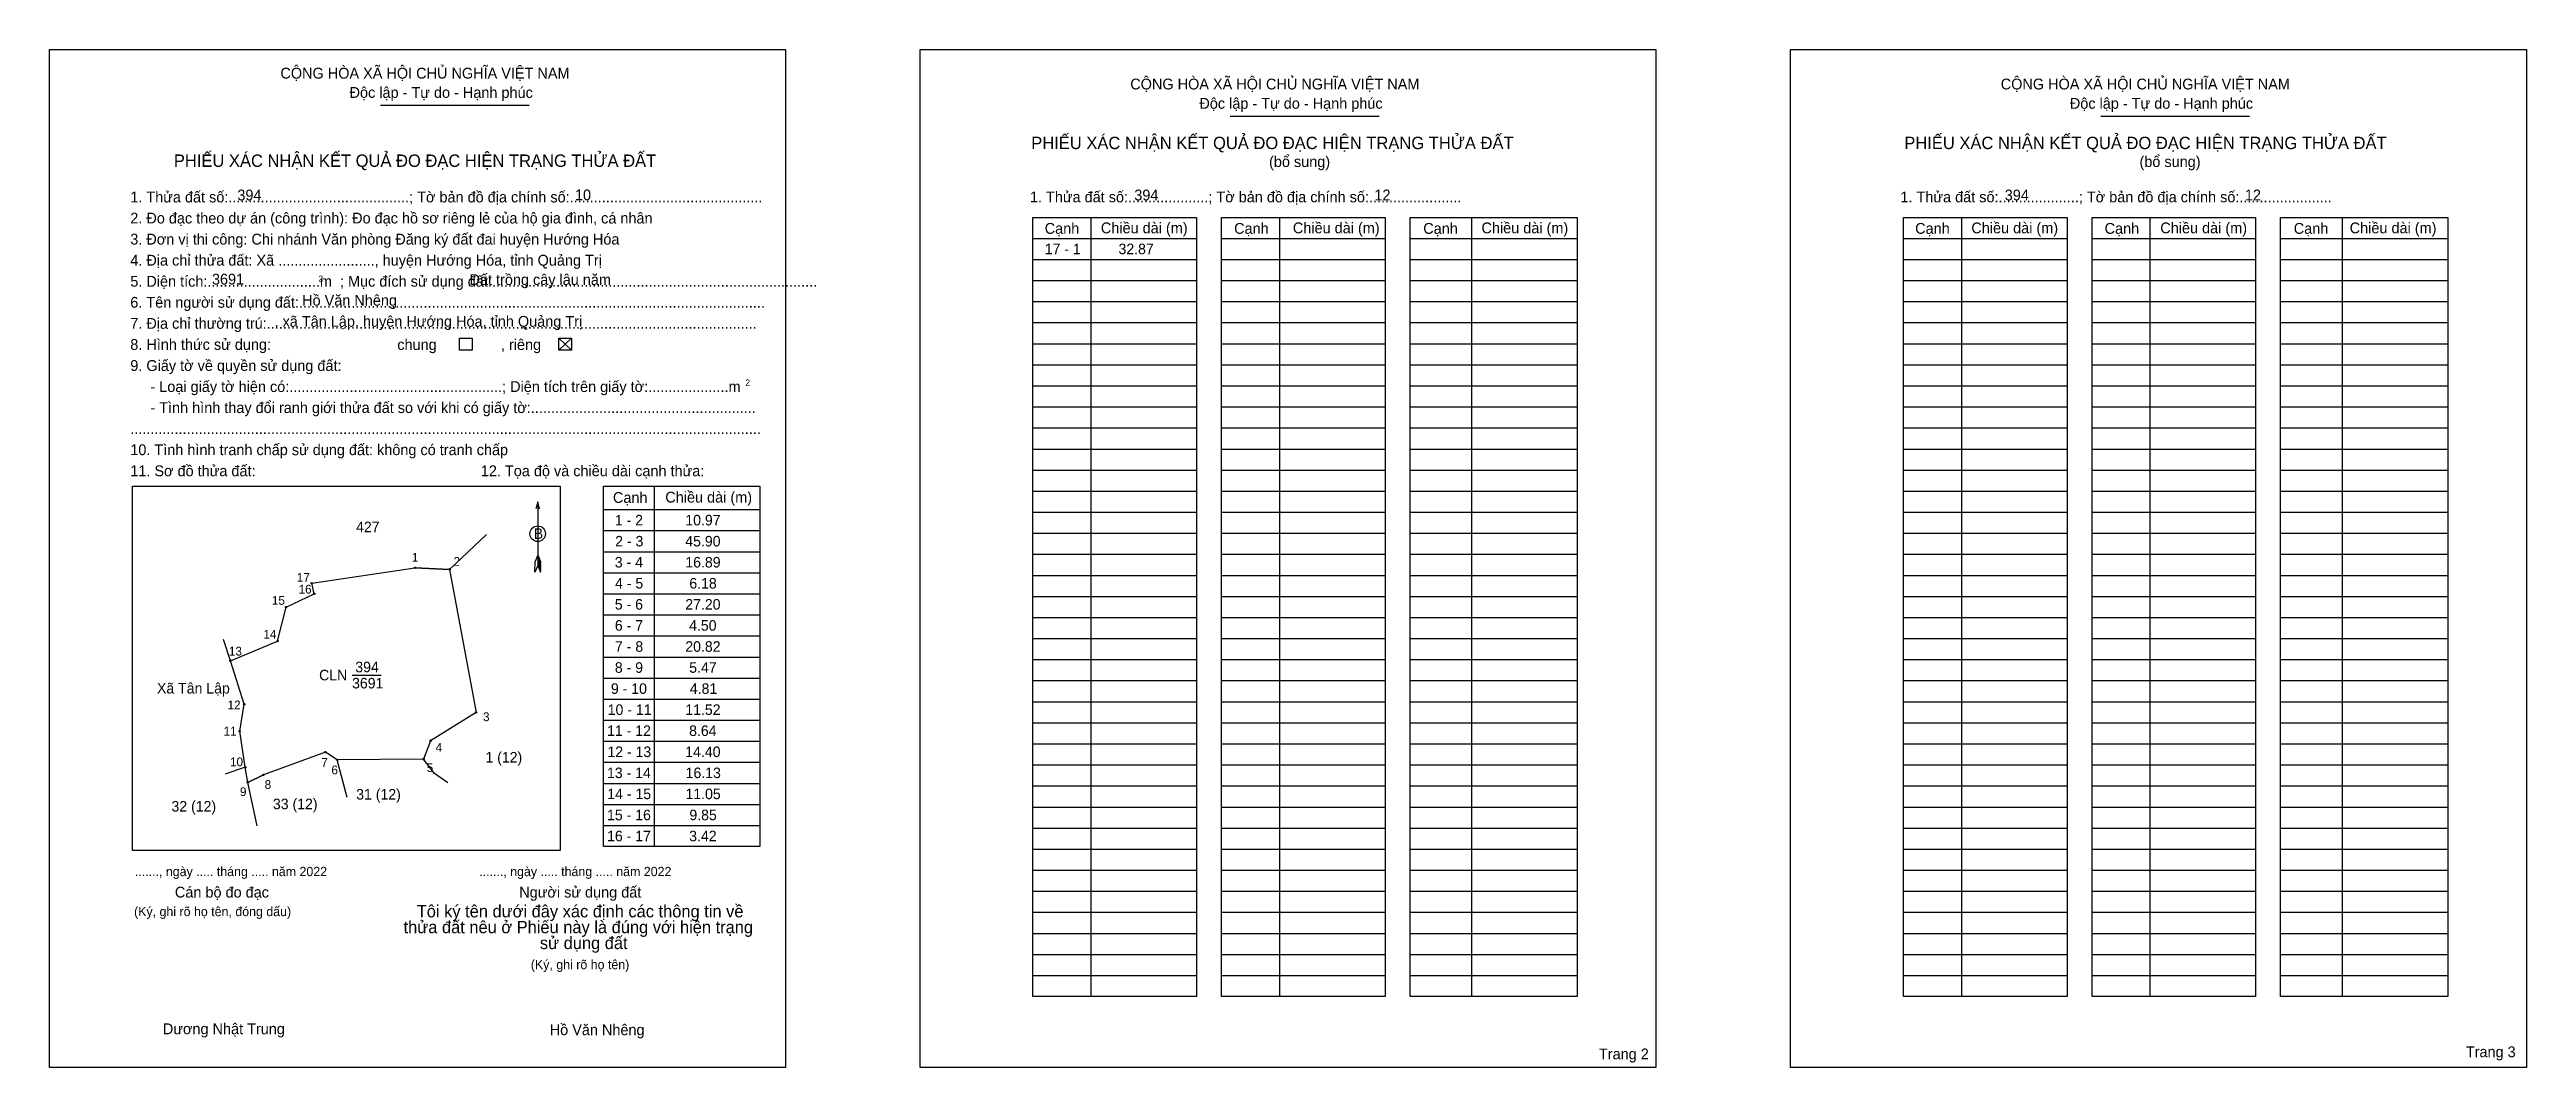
# Model space of a CAD drawing. Extents: x 549013 to 549794, y 1836823 to 1837144.
import ezdxf

# ---------------------------------------------------------------- set-up
doc = ezdxf.new("R2010")
doc.units = 0
for name, color, linetype in [('Level 1', 7, 'Continuous'), ('Level 10', 7, 'Continuous'), ('Level 11', 7, 'Continuous'), ('Level 13', 7, 'Continuous'), ('Level 2', 7, 'Continuous'), ('Level 25', 7, 'Continuous'), ('Level 27', 7, 'Continuous'), ('Level 36', 7, 'Continuous'), ('Level 48', 7, 'Continuous'), ('Level 50', 7, 'Continuous'), ('Level 52', 7, 'Continuous'), ('Level 55', 7, 'Continuous'), ('Level 6', 7, 'Continuous'), ('Level 9', 7, 'Continuous')]:
    doc.layers.add(name, color=color, linetype=linetype)

msp = doc.modelspace()

# ---------------------------------------------------------------- linework, layer by layer
at = {"layer": 'Level 1'}
for p, q in [((549012.93, 1837144.01), (549012.93, 1837144.01)), ((549287.44, 1837144.01), (549287.44, 1837144.01)), ((549117.28, 1837126.44), (549164.22, 1837126.44)), ((549385.28, 1837123.01), (549432.22, 1837123.01)), ((549659.8, 1837123.01), (549706.74, 1837123.01)), ((549341.34, 1837091.09), (549341.34, 1836845.35)), ((549400.8, 1837091.09), (549400.8, 1836845.35)), ((549461.37, 1837091.09), (549461.37, 1836845.35)), ((549615.85, 1837091.09), (549615.85, 1836845.35)), ((549675.32, 1837091.09), (549675.32, 1836845.35)), ((549735.89, 1837091.09), (549735.89, 1836845.35)), ((549323.07, 1837084.45), (549374.66, 1837084.45)), ((549382.53, 1837084.45), (549434.12, 1837084.45)), ((549441.99, 1837084.45), (549494.69, 1837084.45)), ((549597.59, 1837084.45), (549649.17, 1837084.45)), ((549657.05, 1837084.45), (549708.64, 1837084.45)), ((549716.51, 1837084.45), (549769.21, 1837084.45)), ((549323.07, 1837077.81), (549374.66, 1837077.81)), ((549382.53, 1837077.81), (549434.12, 1837077.81)), ((549441.99, 1837077.81), (549494.69, 1837077.81)), ((549597.59, 1837077.81), (549649.17, 1837077.81)), ((549657.05, 1837077.81), (549708.64, 1837077.81)), ((549716.51, 1837077.81), (549769.21, 1837077.81)), ((549323.07, 1837071.17), (549374.66, 1837071.17)), ((549382.53, 1837071.17), (549434.12, 1837071.17)), ((549441.99, 1837071.17), (549494.69, 1837071.17)), ((549597.59, 1837071.17), (549649.17, 1837071.17)), ((549657.05, 1837071.17), (549708.64, 1837071.17)), ((549716.51, 1837071.17), (549769.21, 1837071.17)), ((549323.07, 1837064.53), (549374.66, 1837064.53)), ((549323.07, 1837057.88), (549374.66, 1837057.88)), ((549382.53, 1837064.53), (549434.12, 1837064.53)), ((549382.53, 1837057.88), (549434.12, 1837057.88)), ((549441.99, 1837064.53), (549494.69, 1837064.53)), ((549441.99, 1837057.88), (549494.69, 1837057.88)), ((549597.59, 1837064.53), (549649.17, 1837064.53)), ((549597.59, 1837057.88), (549649.17, 1837057.88)), ((549657.05, 1837064.53), (549708.64, 1837064.53)), ((549657.05, 1837057.88), (549708.64, 1837057.88)), ((549716.51, 1837064.53), (549769.21, 1837064.53)), ((549716.51, 1837057.88), (549769.21, 1837057.88)), ((549173.53, 1837052.97), (549177.52, 1837049.25)), ((549173.53, 1837049.25), (549177.52, 1837052.97)), ((549323.07, 1837051.24), (549374.66, 1837051.24)), ((549382.53, 1837051.24), (549434.12, 1837051.24)), ((549441.99, 1837051.24), (549494.69, 1837051.24)), ((549597.59, 1837051.24), (549649.17, 1837051.24)), ((549657.05, 1837051.24), (549708.64, 1837051.24)), ((549716.51, 1837051.24), (549769.21, 1837051.24)), ((549323.07, 1837044.6), (549374.66, 1837044.6)), ((549382.53, 1837044.6), (549434.12, 1837044.6)), ((549441.99, 1837044.6), (549494.69, 1837044.6)), ((549597.59, 1837044.6), (549649.17, 1837044.6)), ((549657.05, 1837044.6), (549708.64, 1837044.6)), ((549716.51, 1837044.6), (549769.21, 1837044.6)), ((549323.07, 1837037.96), (549374.66, 1837037.96)), ((549382.53, 1837037.96), (549434.12, 1837037.96)), ((549441.99, 1837037.96), (549494.69, 1837037.96)), ((549597.59, 1837037.96), (549649.17, 1837037.96)), ((549657.05, 1837037.96), (549708.64, 1837037.96)), ((549716.51, 1837037.96), (549769.21, 1837037.96)), ((549323.07, 1837031.32), (549374.66, 1837031.32)), ((549382.53, 1837031.32), (549434.12, 1837031.32)), ((549441.99, 1837031.32), (549494.69, 1837031.32)), ((549597.59, 1837031.32), (549649.17, 1837031.32)), ((549657.05, 1837031.32), (549708.64, 1837031.32)), ((549716.51, 1837031.32), (549769.21, 1837031.32)), ((549323.07, 1837024.68), (549374.66, 1837024.68)), ((549382.53, 1837024.68), (549434.12, 1837024.68)), ((549441.99, 1837024.68), (549494.69, 1837024.68)), ((549597.59, 1837024.68), (549649.17, 1837024.68)), ((549657.05, 1837024.68), (549708.64, 1837024.68)), ((549716.51, 1837024.68), (549769.21, 1837024.68)), ((549323.07, 1837018.03), (549374.66, 1837018.03)), ((549323.07, 1837011.39), (549374.66, 1837011.39)), ((549382.53, 1837018.03), (549434.12, 1837018.03)), ((549382.53, 1837011.39), (549434.12, 1837011.39)), ((549441.99, 1837018.03), (549494.69, 1837018.03)), ((549441.99, 1837011.39), (549494.69, 1837011.39)), ((549597.59, 1837018.03), (549649.17, 1837018.03)), ((549597.59, 1837011.39), (549649.17, 1837011.39)), ((549657.05, 1837018.03), (549708.64, 1837018.03)), ((549657.05, 1837011.39), (549708.64, 1837011.39)), ((549716.51, 1837018.03), (549769.21, 1837018.03)), ((549716.51, 1837011.39), (549769.21, 1837011.39)), ((549039.06, 1837006.31), (549039.06, 1837006.31)), ((549203.56, 1837006.34), (549203.56, 1836892.66)), ((549323.07, 1837004.75), (549374.66, 1837004.75)), ((549382.53, 1837004.75), (549434.12, 1837004.75)), ((549441.99, 1837004.75), (549494.69, 1837004.75)), ((549597.59, 1837004.75), (549649.17, 1837004.75)), ((549657.05, 1837004.75), (549708.64, 1837004.75)), ((549716.51, 1837004.75), (549769.21, 1837004.75)), ((549166.87, 1837001.34), (549166.87, 1836981.25)), ((549187.62, 1836998.93), (549236.88, 1836998.93)), ((549323.07, 1836998.11), (549374.66, 1836998.11)), ((549382.53, 1836998.11), (549434.12, 1836998.11)), ((549441.99, 1836998.11), (549494.69, 1836998.11)), ((549597.59, 1836998.11), (549649.17, 1836998.11)), ((549657.05, 1836998.11), (549708.64, 1836998.11)), ((549716.51, 1836998.11), (549769.21, 1836998.11)), ((549187.62, 1836992.28), (549236.88, 1836992.28)), ((549323.07, 1836991.47), (549374.66, 1836991.47)), ((549382.53, 1836991.47), (549434.12, 1836991.47)), ((549441.99, 1836991.47), (549494.69, 1836991.47)), ((549597.59, 1836991.47), (549649.17, 1836991.47)), ((549657.05, 1836991.47), (549708.64, 1836991.47)), ((549716.51, 1836991.47), (549769.21, 1836991.47)), ((549165.98, 1836979.2), (549166.03, 1836982.52)), ((549166.87, 1836981.25), (549165.98, 1836979.2)), ((549166.87, 1836984.57), (549166.03, 1836982.52)), ((549166.87, 1836984.57), (549167.72, 1836982.52)), ((549166.87, 1836984.28), (549167.72, 1836982.23)), ((549166.87, 1836984), (549167.72, 1836981.94)), ((549166.87, 1836983.71), (549167.73, 1836981.64)), ((549166.87, 1836983.41), (549167.73, 1836981.34)), ((549166.87, 1836983.12), (549167.73, 1836981.04)), ((549166.87, 1836982.83), (549167.73, 1836980.74)), ((549166.87, 1836982.55), (549167.74, 1836980.44)), ((549166.87, 1836982.26), (549167.74, 1836980.14)), ((549166.87, 1836981.97), (549167.74, 1836979.85)), ((549166.87, 1836981.68), (549167.75, 1836979.56)), ((549166.87, 1836981.25), (549167.75, 1836979.2)), ((549167.75, 1836979.2), (549167.72, 1836982.52)), ((549187.62, 1836985.64), (549236.88, 1836985.64)), ((549323.07, 1836984.82), (549374.66, 1836984.82)), ((549382.53, 1836984.82), (549434.12, 1836984.82)), ((549441.99, 1836984.82), (549494.69, 1836984.82)), ((549597.59, 1836984.82), (549649.17, 1836984.82)), ((549657.05, 1836984.82), (549708.64, 1836984.82)), ((549716.51, 1836984.82), (549769.21, 1836984.82)), ((549187.62, 1836979), (549236.88, 1836979)), ((549187.62, 1836972.36), (549236.88, 1836972.36)), ((549323.07, 1836978.18), (549374.66, 1836978.18)), ((549382.53, 1836978.18), (549434.12, 1836978.18)), ((549441.99, 1836978.18), (549494.69, 1836978.18)), ((549597.59, 1836978.18), (549649.17, 1836978.18)), ((549657.05, 1836978.18), (549708.64, 1836978.18)), ((549716.51, 1836978.18), (549769.21, 1836978.18)), ((549187.62, 1836965.72), (549236.88, 1836965.72)), ((549323.07, 1836971.54), (549374.66, 1836971.54)), ((549323.07, 1836964.9), (549374.66, 1836964.9)), ((549382.53, 1836971.54), (549434.12, 1836971.54)), ((549382.53, 1836964.9), (549434.12, 1836964.9)), ((549441.99, 1836971.54), (549494.69, 1836971.54)), ((549441.99, 1836964.9), (549494.69, 1836964.9)), ((549597.59, 1836971.54), (549649.17, 1836971.54)), ((549597.59, 1836964.9), (549649.17, 1836964.9)), ((549657.05, 1836971.54), (549708.64, 1836971.54)), ((549657.05, 1836964.9), (549708.64, 1836964.9)), ((549716.51, 1836971.54), (549769.21, 1836971.54)), ((549716.51, 1836964.9), (549769.21, 1836964.9)), ((549187.62, 1836959.07), (549236.88, 1836959.07)), ((549323.07, 1836958.26), (549374.66, 1836958.26)), ((549382.53, 1836958.26), (549434.12, 1836958.26)), ((549441.99, 1836958.26), (549494.69, 1836958.26)), ((549597.59, 1836958.26), (549649.17, 1836958.26)), ((549657.05, 1836958.26), (549708.64, 1836958.26)), ((549716.51, 1836958.26), (549769.21, 1836958.26)), ((549187.62, 1836952.43), (549236.88, 1836952.43)), ((549323.07, 1836951.62), (549374.66, 1836951.62)), ((549382.53, 1836951.62), (549434.12, 1836951.62)), ((549441.99, 1836951.62), (549494.69, 1836951.62)), ((549597.59, 1836951.62), (549649.17, 1836951.62)), ((549657.05, 1836951.62), (549708.64, 1836951.62)), ((549716.51, 1836951.62), (549769.21, 1836951.62)), ((549187.62, 1836945.79), (549236.88, 1836945.79)), ((549323.07, 1836944.97), (549374.66, 1836944.97)), ((549382.53, 1836944.97), (549434.12, 1836944.97)), ((549441.99, 1836944.97), (549494.69, 1836944.97)), ((549597.59, 1836944.97), (549649.17, 1836944.97)), ((549657.05, 1836944.97), (549708.64, 1836944.97)), ((549716.51, 1836944.97), (549769.21, 1836944.97)), ((549187.62, 1836939.15), (549236.88, 1836939.15)), ((549323.07, 1836938.33), (549374.66, 1836938.33)), ((549382.53, 1836938.33), (549434.12, 1836938.33)), ((549441.99, 1836938.33), (549494.69, 1836938.33)), ((549597.59, 1836938.33), (549649.17, 1836938.33)), ((549657.05, 1836938.33), (549708.64, 1836938.33)), ((549716.51, 1836938.33), (549769.21, 1836938.33)), ((549187.62, 1836932.51), (549236.88, 1836932.51)), ((549187.62, 1836925.86), (549236.88, 1836925.86)), ((549323.07, 1836931.69), (549374.66, 1836931.69)), ((549382.53, 1836931.69), (549434.12, 1836931.69)), ((549441.99, 1836931.69), (549494.69, 1836931.69)), ((549597.59, 1836931.69), (549649.17, 1836931.69)), ((549657.05, 1836931.69), (549708.64, 1836931.69)), ((549716.51, 1836931.69), (549769.21, 1836931.69)), ((549187.62, 1836919.22), (549236.88, 1836919.22)), ((549323.07, 1836925.05), (549374.66, 1836925.05)), ((549323.07, 1836918.41), (549374.66, 1836918.41)), ((549382.53, 1836925.05), (549434.12, 1836925.05)), ((549382.53, 1836918.41), (549434.12, 1836918.41)), ((549441.99, 1836925.05), (549494.69, 1836925.05)), ((549441.99, 1836918.41), (549494.69, 1836918.41)), ((549597.59, 1836925.05), (549649.17, 1836925.05)), ((549597.59, 1836918.41), (549649.17, 1836918.41)), ((549657.05, 1836925.05), (549708.64, 1836925.05)), ((549657.05, 1836918.41), (549708.64, 1836918.41)), ((549716.51, 1836925.05), (549769.21, 1836925.05)), ((549716.51, 1836918.41), (549769.21, 1836918.41)), ((549187.62, 1836912.58), (549236.88, 1836912.58)), ((549323.07, 1836911.76), (549374.66, 1836911.76)), ((549382.53, 1836911.76), (549434.12, 1836911.76)), ((549441.99, 1836911.76), (549494.69, 1836911.76)), ((549597.59, 1836911.76), (549649.17, 1836911.76)), ((549657.05, 1836911.76), (549708.64, 1836911.76)), ((549716.51, 1836911.76), (549769.21, 1836911.76)), ((549187.62, 1836905.94), (549236.88, 1836905.94)), ((549323.07, 1836905.12), (549374.66, 1836905.12)), ((549382.53, 1836905.12), (549434.12, 1836905.12)), ((549441.99, 1836905.12), (549494.69, 1836905.12)), ((549597.59, 1836905.12), (549649.17, 1836905.12)), ((549657.05, 1836905.12), (549708.64, 1836905.12)), ((549716.51, 1836905.12), (549769.21, 1836905.12)), ((549187.62, 1836899.3), (549236.88, 1836899.3)), ((549323.07, 1836898.48), (549374.66, 1836898.48)), ((549382.53, 1836898.48), (549434.12, 1836898.48)), ((549441.99, 1836898.48), (549494.69, 1836898.48)), ((549597.59, 1836898.48), (549649.17, 1836898.48)), ((549657.05, 1836898.48), (549708.64, 1836898.48)), ((549716.51, 1836898.48), (549769.21, 1836898.48)), ((549173.97, 1836891.38), (549173.97, 1836891.38)), ((549323.07, 1836891.84), (549374.66, 1836891.84)), ((549382.53, 1836891.84), (549434.12, 1836891.84)), ((549441.99, 1836891.84), (549494.69, 1836891.84)), ((549597.59, 1836891.84), (549649.17, 1836891.84)), ((549657.05, 1836891.84), (549708.64, 1836891.84)), ((549716.51, 1836891.84), (549769.21, 1836891.84)), ((549323.07, 1836885.2), (549374.66, 1836885.2)), ((549323.07, 1836878.55), (549374.66, 1836878.55)), ((549382.53, 1836885.2), (549434.12, 1836885.2)), ((549382.53, 1836878.55), (549434.12, 1836878.55)), ((549441.99, 1836885.2), (549494.69, 1836885.2)), ((549441.99, 1836878.55), (549494.69, 1836878.55)), ((549597.59, 1836885.2), (549649.17, 1836885.2)), ((549597.59, 1836878.55), (549649.17, 1836878.55)), ((549657.05, 1836885.2), (549708.64, 1836885.2)), ((549657.05, 1836878.55), (549708.64, 1836878.55)), ((549716.51, 1836885.2), (549769.21, 1836885.2)), ((549716.51, 1836878.55), (549769.21, 1836878.55)), ((549323.07, 1836871.91), (549374.66, 1836871.91)), ((549382.53, 1836871.91), (549434.12, 1836871.91)), ((549441.99, 1836871.91), (549494.69, 1836871.91)), ((549597.59, 1836871.91), (549649.17, 1836871.91)), ((549657.05, 1836871.91), (549708.64, 1836871.91)), ((549716.51, 1836871.91), (549769.21, 1836871.91)), ((549323.07, 1836865.27), (549374.66, 1836865.27)), ((549382.53, 1836865.27), (549434.12, 1836865.27)), ((549441.99, 1836865.27), (549494.69, 1836865.27)), ((549597.59, 1836865.27), (549649.17, 1836865.27)), ((549657.05, 1836865.27), (549708.64, 1836865.27)), ((549716.51, 1836865.27), (549769.21, 1836865.27)), ((549323.07, 1836858.63), (549374.66, 1836858.63)), ((549382.53, 1836858.63), (549434.12, 1836858.63)), ((549441.99, 1836858.63), (549494.69, 1836858.63)), ((549597.59, 1836858.63), (549649.17, 1836858.63)), ((549657.05, 1836858.63), (549708.64, 1836858.63)), ((549716.51, 1836858.63), (549769.21, 1836858.63)), ((549323.07, 1836851.99), (549374.66, 1836851.99)), ((549382.53, 1836851.99), (549434.12, 1836851.99)), ((549441.99, 1836851.99), (549494.69, 1836851.99)), ((549597.59, 1836851.99), (549649.17, 1836851.99)), ((549657.05, 1836851.99), (549708.64, 1836851.99)), ((549716.51, 1836851.99), (549769.21, 1836851.99)), ((549245.03, 1836822.99), (549245.03, 1836822.99)), ((549519.54, 1836822.99), (549519.54, 1836822.99))]:
    msp.add_line(p, q, dxfattribs=at)
for points in [[(549323.07, 1837091.09), (549374.66, 1837091.09), (549374.66, 1836845.35), (549323.07, 1836845.35)], [(549382.53, 1837091.09), (549434.12, 1837091.09), (549434.12, 1836845.35), (549382.53, 1836845.35)], [(549441.99, 1837091.09), (549494.69, 1837091.09), (549494.69, 1836845.35), (549441.99, 1836845.35)], [(549597.59, 1837091.09), (549649.17, 1837091.09), (549649.17, 1836845.35), (549597.59, 1836845.35)], [(549657.05, 1837091.09), (549708.64, 1837091.09), (549708.64, 1836845.35), (549657.05, 1836845.35)], [(549716.51, 1837091.09), (549769.21, 1837091.09), (549769.21, 1836845.35), (549716.51, 1836845.35)], [(549039.06, 1837006.31), (549173.97, 1837006.31), (549173.97, 1836891.38), (549039.06, 1836891.38)], [(549187.62, 1837006.34), (549236.88, 1837006.34), (549236.88, 1836892.66), (549187.62, 1836892.66)]]:
    msp.add_lwpolyline(points, close=True, dxfattribs=at)
msp.add_lwpolyline([(549167.44, 1836999.21), (549166.87, 1837001.34), (549166.29, 1836999.21)], dxfattribs=at)
msp.add_circle((549166.87, 1836991.3), 2.45, dxfattribs=at)
at = {"layer": 'Level 10'}
msp.add_lwpolyline([(549075.43, 1836912.9), (549074.64, 1836917.64), (549072.91, 1836929.03), (549074.33, 1836937.55), (549069.95, 1836951.27), (549084.85, 1836957.45), (549087.51, 1836968.18), (549096.42, 1836972.39), (549095.62, 1836975.71), (549128.13, 1836980.56), (549139.09, 1836980.07), (549147.44, 1836934.94), (549133.08, 1836926.04), (549130.88, 1836920.26), (549103.68, 1836919.99), (549099.91, 1836922.45), (549080.37, 1836915.26)], close=True, dxfattribs=at)
at = {"layer": 'Level 11'}
for centre in [(549128.13, 1836980.56), (549139.09, 1836980.07), (549095.62, 1836975.71), (549096.42, 1836972.39), (549087.51, 1836968.18), (549084.85, 1836957.45), (549069.95, 1836951.27), (549074.33, 1836937.55), (549147.44, 1836934.94), (549072.91, 1836929.03), (549133.08, 1836926.04), (549074.64, 1836917.64), (549099.91, 1836922.45), (549103.68, 1836919.99), (549130.88, 1836920.26), (549075.43, 1836912.9), (549075.43, 1836912.9), (549080.37, 1836915.26)]:
    msp.add_circle(centre, 0.221, dxfattribs=at)
at = {"layer": 'Level 2'}
for points in [[(549012.92, 1837144.01), (549245.02, 1837144.01), (549245.02, 1836822.99), (549012.92, 1836822.99)], [(549287.44, 1837144.01), (549519.54, 1837144.01), (549519.54, 1836822.99), (549287.44, 1836822.99)], [(549561.96, 1837144.01), (549794.06, 1837144.01), (549794.06, 1836822.99), (549561.96, 1836822.99)]]:
    msp.add_lwpolyline(points, close=True, dxfattribs=at)
at = {"layer": 'Level 25'}
for p, q in [((549139.09, 1836980.07), (549128.13, 1836980.56)), ((549075.43, 1836912.9), (549080.37, 1836915.26))]:
    msp.add_line(p, q, dxfattribs=at)
at = {"layer": 'Level 27'}
for p, q in [((549069.95, 1836951.27), (549067.93, 1836957.6)), ((549074.64, 1836917.64), (549068.35, 1836915.49))]:
    msp.add_line(p, q, dxfattribs=at)
at = {"layer": 'Level 50'}
for points in [[(549142.17, 1837052.97), (549146.16, 1837052.97), (549146.16, 1837049.25), (549142.17, 1837049.25)], [(549173.53, 1837052.97), (549177.52, 1837052.97), (549177.52, 1837049.25), (549173.53, 1837049.25)]]:
    msp.add_lwpolyline(points, close=True, dxfattribs=at)
at = {"layer": 'Level 9'}
for p, q in [((549139.09, 1836980.07), (549150.72, 1836991.08)), ((549069.95, 1836951.27), (549067.82, 1836957.95)), ((549108.33, 1836946.73), (549117.55, 1836946.73)), ((549106.76, 1836908.11), (549103.68, 1836919.99)), ((549134.36, 1836915.74), (549130.88, 1836920.26)), ((549078.44, 1836899.15), (549075.43, 1836912.9)), ((549138.58, 1836912.73), (549134.36, 1836915.74))]:
    msp.add_line(p, q, dxfattribs=at)

# ---------------------------------------------------------------- texts
at = {"layer": 'Level 1'}
for s, height, p in [('CỘNG HÒA XÃ HỘI CHỦ NGHĨA VIỆT NAM', 3.4093, (549085.73, 1837134.85)), ('Độc lập - Tự do - Hạnh phúc', 3.4093, (549107.54, 1837128.77)), ('CỘNG HÒA XÃ HỘI CHỦ NGHĨA VIỆT NAM', 3.4093, (549353.74, 1837131.42)), ('Độc lập - Tự do - Hạnh phúc', 3.4093, (549375.54, 1837125.33)), ('CỘNG HÒA XÃ HỘI CHỦ NGHĨA VIỆT NAM', 3.4093, (549628.26, 1837131.42)), ('Độc lập - Tự do - Hạnh phúc', 3.4093, (549650.06, 1837125.33)), ('PHIẾU XÁC NHẬN KẾT QUẢ ĐO ĐẠC HIỆN TRẠNG THỬA ĐẤT', 3.8967, (549322.52, 1837112.61)), ('PHIẾU XÁC NHẬN KẾT QUẢ ĐO ĐẠC HIỆN TRẠNG THỬA ĐẤT', 3.8967, (549597.85, 1837112.61)), ('PHIẾU XÁC NHẬN KẾT QUẢ ĐO ĐẠC HIỆN TRẠNG THỬA ĐẤT', 3.8967, (549052.13, 1837107.01)), ('(bổ sung)', 3.409, (549397.51, 1837106.96)), ('(bổ sung)', 3.409, (549672.03, 1837106.96)), ('1. Thửa đất số:.............................................; Tờ bản đồ địa chính số:................................................', 3.40929, (549038.39, 1837095.79)), ('1. Thửa đất số:....................; Tờ bản đồ địa chính số:.......................', 3.4093, (549322.11, 1837095.82)), ('1. Thửa đất số:....................; Tờ bản đồ địa chính số:.......................', 3.4093, (549596.63, 1837095.82)), ('2. Đo đạc theo dự án (công trình): Đo đạc hồ sơ riêng lẻ của hộ gia đình, cá nhân', 3.4093, (549038.39, 1837089.15)), ('Cạnh', 3.409, (549326.76, 1837085.89)), ('Chiều dài (m)', 3.4093, (549344.47, 1837086.06)), ('Cạnh', 3.409, (549386.5, 1837085.89)), ('Chiều dài (m)', 3.4093, (549405.03, 1837086.06)), ('Cạnh', 3.409, (549446.15, 1837085.89)), ('Chiều dài (m)', 3.4093, (549464.5, 1837086.06)), ('Cạnh', 3.409, (549601.28, 1837085.89)), ('Chiều dài (m)', 3.4093, (549618.99, 1837086.06)), ('Cạnh', 3.409, (549661.02, 1837085.89)), ('Chiều dài (m)', 3.4093, (549678.58, 1837086.06)), ('Cạnh', 3.409, (549720.67, 1837085.89)), ('Chiều dài (m)', 3.4093, (549738.31, 1837086.06)), ('3. Đơn vị thi công: Chi nhánh Văn phòng Đăng ký đất đai huyện Hướng Hóa', 3.4093, (549038.39, 1837082.5)), ('4. Địa chỉ thửa đất: Xã ........................, huyện Hướng Hóa, tỉnh Quảng Trị', 3.4093, (549038.39, 1837075.86)), ('5. Diện tích:............................m  ; Mục đích sử dụng đất:.................................................................................', 3.40929, (549038.39, 1837069.22)), ('6. Tên người sử dụng đất:....................................................................................................................', 3.40929, (549038.39, 1837062.58)), ('2', 1.95, (549097.73, 1837070.77)), ('7. Địa chỉ thường trú:..........................................................................................................................', 3.40929, (549038.39, 1837055.94)), ('chung                , riêng', 3.4093, (549122.59, 1837049.26)), ('9. Giấy tờ về quyền sử dụng đất:', 3.4093, (549038.39, 1837042.65)), ('     - Loại giấy tờ hiện có:.....................................................; Diện tích trên giấy tờ:....................m', 3.40929, (549038.39, 1837036.01)), ('2', 1.95, (549232.37, 1837038)), ('     - Tình hình thay đổi ranh giới thửa đất so với khi có giấy tờ:........................................................', 3.40929, (549038.39, 1837029.37)), ('10. Tình hình tranh chấp sử dụng đất: không có tranh chấp', 3.4093, (549038.39, 1837016.09)), ('.............................................................................................................................................................', 3.40929, (549038.39, 1837022.73)), ('11. Sơ đồ thửa đất:', 3.4093, (549038.39, 1837009.44)), ('12. Tọa độ và chiều dài cạnh thửa:', 3.4093, (549148.94, 1837009.44)), ('Cạnh', 3.409, (549190.61, 1837001.03)), ('Chiều dài (m)', 3.4093, (549207.11, 1837001.14)), ('B', 3.32, (549165.64, 1836989.68)), ('......., ngày ..... tháng ..... năm 2022', 2.9224, (549039.84, 1836883.33)), ('......., ngày ..... tháng ..... năm 2022', 2.9224, (549148.43, 1836883.33)), ('Cán bộ đo đạc', 3.4093, (549052.46, 1836876.57)), ('Người sử dụng đất', 3.4093, (549161.05, 1836876.57)), ('(Ký, ghi rõ họ tên, đóng dấu)', 2.9224, (549039.58, 1836870.71)), ('Tôi ký tên dưới đây xác định các thông tin về', 3.8742, (549128.72, 1836870.32)), ('thửa đất nêu ở Phiếu này là đúng với hiện trạng', 3.8742, (549124.57, 1836865.32)), ('sử dụng đất', 3.8742, (549167.56, 1836860.32)), ('(Ký, ghi rõ họ tên)', 2.9224, (549164.7, 1836853.98)), ('Dương Nhật Trung', 3.4093, (549048.66, 1836833.47)), ('Trang 2', 3.409, (549501.56, 1836825.55)), ('Trang 3', 3.409, (549774.94, 1836826.22))]:
    msp.add_text(s, height=height, dxfattribs=at).set_placement(p)
at = {"layer": 'Level 13'}
for s, p in [('394', (549109.35, 1836947.62)), ('CLN', (549097.93, 1836945.07)), ('3691', (549108.33, 1836942.52))]:
    msp.add_text(s, height=3.321, dxfattribs=at).set_placement(p)
at = {"layer": 'Level 36'}
for s, p in [('427', (549109.6, 1836991.8)), ('Xã Tân Lập', (549046.81, 1836940.92)), ('1 (12)', (549150.39, 1836919.16)), ('31 (12)', (549109.63, 1836907.48)), ('32 (12)', (549051.38, 1836903.7)), ('33 (12)', (549083.37, 1836904.44))]:
    msp.add_text(s, height=3.321, dxfattribs=at).set_placement(p)
at = {"layer": 'Level 48'}
msp.add_text('8. Hình thức sử dụng:', height=3.4094, dxfattribs=at).set_placement((549038.39, 1837049.3))
at = {"layer": 'Level 52'}
for s, p in [('17 - 1', (549326.78, 1837079.47)), ('32.87', (549350.04, 1837079.47)), ('1 - 2', (549191.2, 1836993.94)), ('10.97', (549213.43, 1836993.94)), ('2 - 3', (549191.3, 1836987.3)), ('45.90', (549213.41, 1836987.3)), ('3 - 4', (549191.18, 1836980.66)), ('16.89', (549213.43, 1836980.66)), ('4 - 5', (549191.26, 1836974.02)), ('6.18', (549214.69, 1836974.02)), ('5 - 6', (549191.19, 1836967.38)), ('27.20', (549213.41, 1836967.38)), ('6 - 7', (549191.21, 1836960.73)), ('7 - 8', (549191.24, 1836954.09)), ('20.82', (549213.42, 1836954.09)), ('4.50', (549214.63, 1836960.73)), ('8 - 9', (549191.2, 1836947.45)), ('5.47', (549214.66, 1836947.45)), ('9 - 10', (549189.96, 1836940.81)), ('4.81', (549214.85, 1836940.81)), ('10 - 11', (549188.95, 1836934.17)), ('11.52', (549213.42, 1836934.17)), ('11 - 12', (549188.75, 1836927.53)), ('8.64', (549214.63, 1836927.53)), ('13 - 14', (549188.73, 1836914.24)), ('12 - 13', (549188.85, 1836920.88)), ('14.40', (549213.41, 1836920.88)), ('16.13', (549213.52, 1836914.24)), ('14 - 15', (549188.81, 1836907.6)), ('11.05', (549213.48, 1836907.6)), ('15 - 16', (549188.74, 1836900.96)), ('9.85', (549214.71, 1836900.96)), ('16 - 17', (549188.75, 1836894.32)), ('3.42', (549214.65, 1836894.32))]:
    msp.add_text(s, height=3.321, dxfattribs=at).set_placement(p)
at = {"layer": 'Level 55'}
for s, p in [('1', (549128.1, 1836980.56)), ('2', (549139.05, 1836980.07)), ('17', (549095.54, 1836975.71)), ('16', (549096.34, 1836972.39)), ('15', (549087.43, 1836968.18)), ('14', (549084.77, 1836957.45)), ('13', (549069.88, 1836951.27)), ('12', (549074.25, 1836937.55)), ('3', (549147.41, 1836934.94)), ('11', (549072.84, 1836929.03)), ('4', (549133.04, 1836926.04)), ('10', (549074.56, 1836917.64)), ('7', (549099.87, 1836922.45)), ('6', (549103.64, 1836919.99)), ('5', (549130.85, 1836920.26)), ('9', (549075.39, 1836912.9)), ('8', (549080.33, 1836915.26))]:
    msp.add_text(s, height=0.111, dxfattribs=at).set_placement(p)
at = {"layer": 'Level 6'}
for s, height, p in [('394', 3.409, (549072.16, 1837096.42)), ('10', 3.409, (549178.62, 1837096.47)), ('394', 3.409, (549355.01, 1837096.42)), ('12', 3.409, (549430.74, 1837096.44)), ('394', 3.409, (549629.53, 1837096.42)), ('12', 3.409, (549705.26, 1837096.44)), ('Đất trồng cây lâu năm', 3.4095, (549145.37, 1837069.75)), ('3691', 3.409, (549064.14, 1837069.89)), ('Hồ Văn Nhêng', 3.4095, (549092.58, 1837063.22)), (', xã Tân Lập, huyện Hướng Hóa, tỉnh Quảng Trị', 3.4095, (549083.88, 1837056.57)), ('Hồ Văn Nhêng', 3.4095, (549170.66, 1836833.17))]:
    msp.add_text(s, height=height, dxfattribs=at).set_placement(p)
at = {"layer": 'Level 9'}
for s, height, p in [('1', 2.77, (549127.19, 1836982.49)), ('2', 2.77, (549140.33, 1836981.19)), ('17', 2.767, (549090.91, 1836976.18)), ('16', 2.767, (549091.46, 1836972.44)), ('15', 2.767, (549083.03, 1836968.9)), ('14', 2.767, (549080.36, 1836958.23)), ('13', 2.767, (549069.47, 1836952.9)), ('12', 2.767, (549069.06, 1836935.93)), ('3', 2.77, (549149.62, 1836932.21)), ('11', 2.767, (549067.8, 1836927.67)), ('4', 2.77, (549134.69, 1836922.54)), ('10', 2.767, (549069.83, 1836917.98)), ('7', 2.77, (549098.61, 1836917.77)), ('6', 2.77, (549101.81, 1836915.42)), ('5', 2.77, (549131.89, 1836916.15)), ('9', 2.77, (549072.96, 1836908.57)), ('8', 2.77, (549080.76, 1836910.82))]:
    msp.add_text(s, height=height, dxfattribs=at).set_placement(p)

doc.saveas('drawing.dxf')
